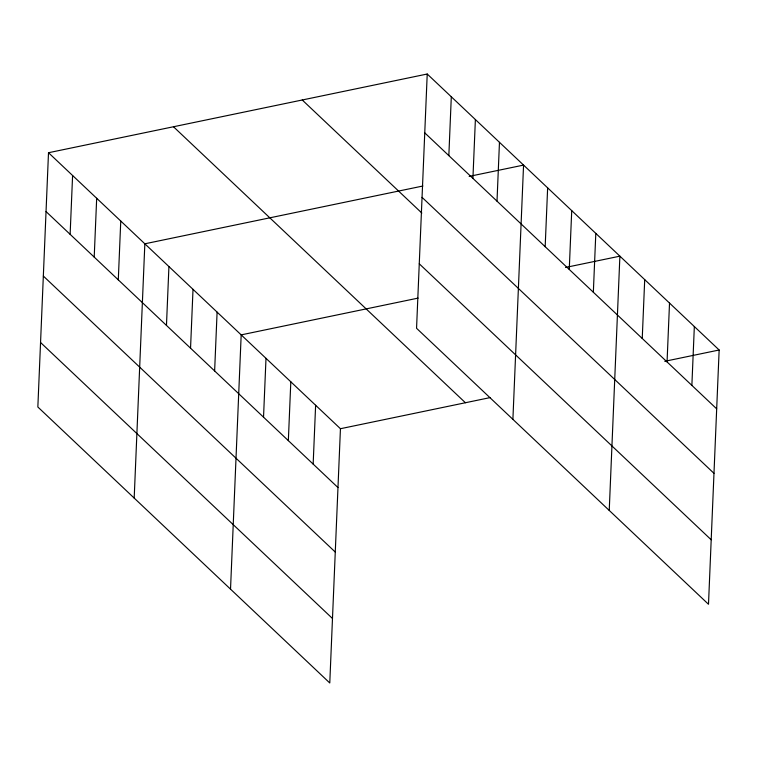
<?xml version="1.0" encoding="UTF-8"?>
<svg xmlns="http://www.w3.org/2000/svg" width="757" height="757" viewBox="0 0 757 757"><rect width="100%" height="100%" fill="white"/><g stroke="black" fill="none" stroke-linecap="round" stroke-linejoin="round"><path stroke-width="1.14" d="M48.505 152.725L37.85 407.001L329.778 682.984L340.442 428.717L48.505 152.725L427.222 74.016L719.15 349.999L708.495 604.275L416.558 328.283L427.222 74.016M70.127 234.339L72.596 175.492M94.209 257.106L96.678 198.268M118.291 279.872L120.76 221.035M134.188 498.078L144.842 243.801L422.879 186.014M166.464 325.415L168.925 266.568M190.546 348.182L193.016 289.344M214.628 370.949L217.098 312.111M230.525 589.154L241.18 334.878L418.11 298.107M263.531 417.183L266 358.335M288.341 440.64L290.811 381.793M313.161 464.098L315.622 405.26M448.835 155.62L451.304 96.782M472.917 178.387L475.387 119.549M497.008 201.163L499.469 142.316M512.896 419.359L523.56 165.092L469.17 176.39M545.172 246.697L547.642 187.859M569.255 269.464L571.724 210.626M593.346 292.24L595.806 233.393M609.234 510.436L619.888 256.169L565.507 267.467M642.239 338.464L644.709 279.626M667.059 361.922L669.519 303.084M691.87 385.379L694.339 326.541M340.442 428.717L490.262 397.576M664.76 361.307L719.15 349.999M424.753 132.853L716.68 408.846M422.046 197.35L713.983 473.333M302.242 99.99L421.838 213.048M419.264 263.796L711.192 539.779M173.485 126.75L465.413 402.743M46.045 211.563L337.972 487.555M43.338 276.059L335.266 552.052M40.556 342.505L332.484 618.497"/></g></svg>
